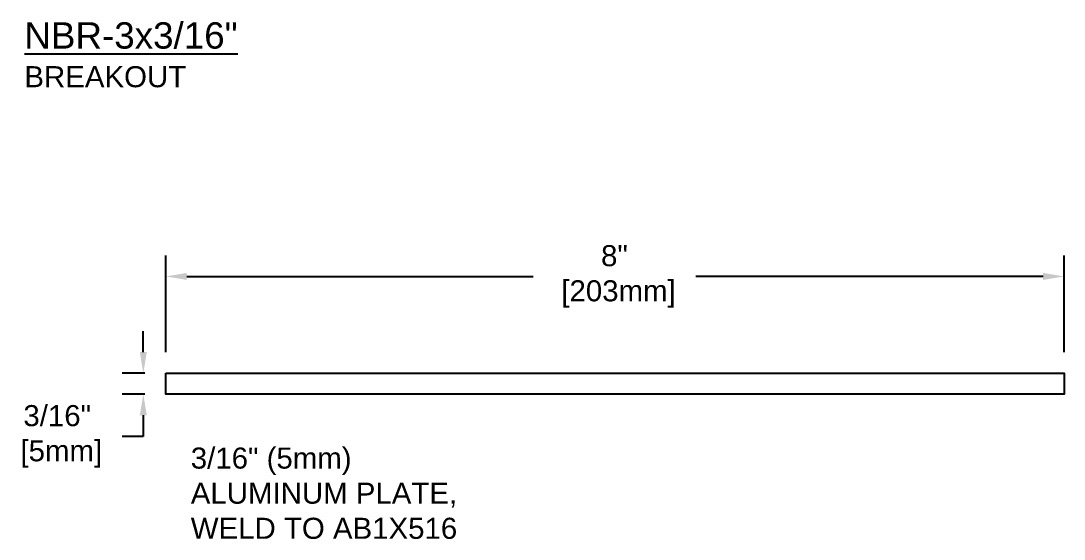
# Model space of a CAD drawing. Header units: inches. Extents: x -27.7 to 14.9, y 4.6 to 15.4.
# Drawn here: x 5.62 to 14.91, y 10.35 to 14.96 of the extents above; entities that cross this region are included whole.
import ezdxf

# ---------------------------------------------------------------- set-up
doc = ezdxf.new("R2010")
doc.units = ezdxf.units.IN
doc.header["$MEASUREMENT"] = 0
for name, color, linetype in [('Dimensions', 3, 'Continuous'), ('Metals', 7, 'Continuous'), ('TEXT', 2, 'Continuous')]:
    doc.layers.add(name, color=color, linetype=linetype)
doc.styles.add('ARIAL', font='arial.ttf')
doc.dimstyles.new('Arial', dxfattribs={"dimtxt": 0.1875, "dimasz": 0.1875, "dimexe": 0.1875, "dimexo": 0.1875, "dimgap": 0.1875, "dimtad": 0, "dimtih": 1, "dimtoh": 1, "dimdec": 4, "dimzin": 3, "dimdsep": 46, "dimlunit": 4, "dimtxsty": 'ARIAL', "dimcen": 0.1875, "dimadec": 0, "dimazin": 0, "dimtfac": 1, "dimtdec": 4, "dimtofl": 0, "dimtmove": 0, "dimatfit": 3, "dimfxl": 0, "dimfrac": 2, "dimtolj": 1, "dimtzin": 0, "dimarcsym": 0})

# ---------------------------------------------------------------- blocks, each defined once
blk = doc.blocks.new('*D24')
at = {"layer": 'Defpoints', "color": 0}
for p in [(14.9082, 12.6873), (6.9082, 11.8259), (14.9082, 11.8259)]:
    blk.add_point(p, dxfattribs=at)
at = {"layer": 'Dimensions', "color": 0, "lineweight": -2}
for p, q in [((6.9082, 12.0134), (6.9082, 12.8748)), ((14.9082, 12.0134), (14.9082, 12.8748)), ((7.0957, 12.6873), (10.1789, 12.6873)), ((14.7207, 12.6873), (11.6286, 12.6873))]:
    blk.add_line(p, q, dxfattribs=at)
at = {"layer": 'Dimensions', "color": 0}
for points in [[(7.0957, 12.7185), (7.0957, 12.656), (6.9082, 12.6873)], [(14.7207, 12.7185), (14.7207, 12.656), (14.9082, 12.6873)]]:
    blk.add_solid(points, dxfattribs=at)
at = {"layer": 'Dimensions', "color": 0, "insert": (10.9038, 12.6873), "char_height": 0.1875, "attachment_point": 5, "style": 'ARIAL'}
blk.add_mtext('\\A1;8"\\P [203mm]', dxfattribs=at)
blk = doc.blocks.new('*D25')
at = {"layer": 'Defpoints', "color": 0}
for p in [(6.9082, 11.8259), (6.7084, 11.6384), (6.9082, 11.6384)]:
    blk.add_point(p, dxfattribs=at)
at = {"layer": 'Dimensions', "color": 0, "lineweight": -2}
for p, q in [((6.7084, 12.0134), (6.7084, 12.2009)), ((6.7207, 11.8259), (6.5209, 11.8259)), ((6.7207, 11.6384), (6.5209, 11.6384)), ((6.7084, 11.4509), (6.7084, 11.2634)), ((6.7084, 11.2634), (6.5209, 11.2634))]:
    blk.add_line(p, q, dxfattribs=at)
at = {"layer": 'Dimensions', "color": 0}
for points in [[(6.6771, 12.0134), (6.7396, 12.0134), (6.7084, 11.8259)], [(6.6771, 11.4509), (6.7396, 11.4509), (6.7084, 11.6384)]]:
    blk.add_solid(points, dxfattribs=at)
at = {"layer": 'Dimensions', "color": 0, "insert": (5.9417, 11.2634), "char_height": 0.1875, "attachment_point": 5, "style": 'ARIAL'}
blk.add_mtext('\\A1;3/16"\\P [5mm]', dxfattribs=at)

msp = doc.modelspace()

# ---------------------------------------------------------------- linework, layer by layer
at = {"layer": 'Metals'}
msp.add_lwpolyline([(6.90823, 11.8259), (14.90823, 11.8259), (14.90823, 11.6384), (6.90823, 11.6384)], close=True, dxfattribs=at)
msp.add_lwpolyline([(6.90823, 11.8259), (14.90823, 11.8259), (14.90823, 11.6384), (6.90823, 11.6384)], close=True, dxfattribs=at)

# ---------------------------------------------------------------- texts
at = {"layer": 'TEXT', "insert": (5.64936, 14.94961), "char_height": 0.1875, "width": 7.5157046, "attachment_point": 1, "style": 'ARIAL'}
msp.add_mtext('{\\H1.25x;\\LNBR-3x3/16"\\P}BREAKOUT', dxfattribs=at)
at = {"layer": 'TEXT', "insert": (7.13105, 10.75639), "char_height": 0.1875, "attachment_point": 4, "style": 'ARIAL'}
msp.add_mtext('3/16" (5mm)\\PALUMINUM PLATE,\\PWELD TO AB1X516', dxfattribs=at)

# ---------------------------------------------------------------- dimensions: what is measured, and where the dimension line sits
at = {"layer": 'Dimensions'}
dim = msp.add_linear_dim(base=(14.90823, 12.68729), p1=(6.90823, 11.8259), p2=(14.90823, 11.8259), dimstyle='Arial', override={"dimpost": '\\X'}, dxfattribs=at)
dim.commit()
dim.dimension.update_dxf_attribs({"geometry": '*D24', "text_midpoint": (10.90375, 12.68729), "dimtype": 160})
dim = msp.add_linear_dim(base=(6.70838, 11.6384), p1=(6.90823, 11.8259), p2=(6.90823, 11.6384), angle=90, dimstyle='Arial', override={"dimpost": '\\X'}, dxfattribs=at)
dim.commit()
dim.dimension.update_dxf_attribs({"geometry": '*D25', "text_midpoint": (5.94169, 11.2634), "dimtype": 160})

doc.saveas('drawing.dxf')
